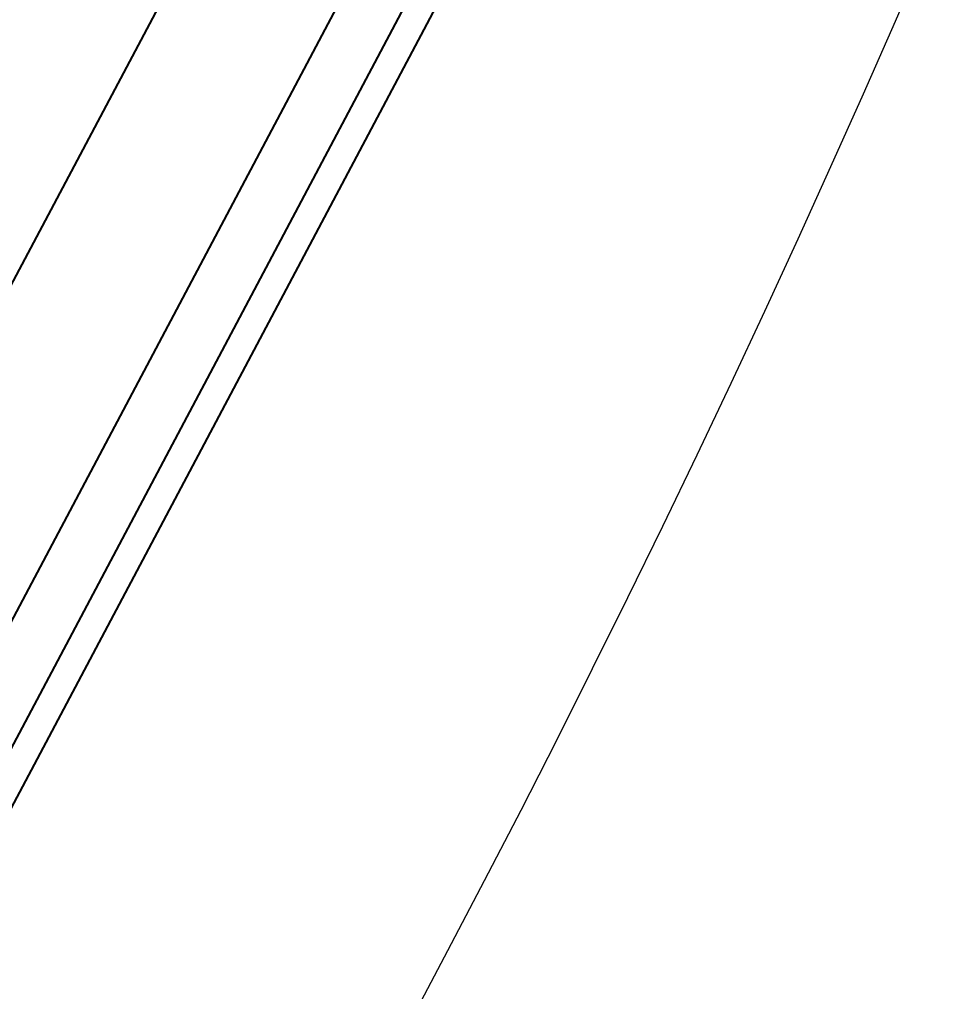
# Model space of a CAD drawing. Header units: millimetres. Extents: x -65527 to 8894748, y -37603 to 223697.
# Drawn here: x -23589 to -22941, y 17460 to 18134 of the extents above; entities that cross this region are included whole.
import ezdxf
from ezdxf import colors
from ezdxf.entities.mleader import LeaderData, LeaderLine
from ezdxf.math import Vec2, Vec3

# ---------------------------------------------------------------- set-up
doc = ezdxf.new("R2010")
doc.units = ezdxf.units.MM
doc.header["$LTSCALE"] = 10
doc.layers.add('_0', color=250, linetype='Continuous', lineweight=9)
doc.layers.add('Архитектура', color=251, linetype='Continuous')
doc.layers.add('Тонкая', color=7, linetype='Continuous')
doc.styles.add('ISOCPEUR', font='isocpeur.ttf', dxfattribs={"width": 0.7})

# ---------------------------------------------------------------- blocks, each defined once
blk = doc.blocks.new('_DOTSMALL')
at = {"color": 0, "linetype": 'ByBlock', "const_width": 0.5}
blk.add_lwpolyline([(-0.0625, 0, 1), (0.0625, 0, 1)], format="xyb", close=True, dxfattribs=at)
blk = doc.blocks.new('A$Cd39b9c29')
at = {"color": 5, "ltscale": 150}
for p, q in [((4689.44, -2681.58), (5926.27, -341.2)), ((4761.68, -2780.82), (6027.15, -383.34)), ((4802.16, -2791.91), (6064.92, -400.43)), ((4821.12, -2795.85), (6077.36, -418.77))]:
    blk.add_line(p, q, dxfattribs=at)
blk = doc.blocks.new('A$Cec9b444d')
at = {"layer": 'Тонкая', "ltscale": 100, "rotation": 359.8999999999999}
blk.add_blockref('A$Cd39b9c29', (-19.13, 2.91), dxfattribs=at)

msp = doc.modelspace()

# ---------------------------------------------------------------- linework, layer by layer
at = {"layer": '_0', "ltscale": 100}
msp.add_arc((-31934.91, 22033.44), 8924.05, 271.108834, 356.403957, dxfattribs=at)
at = {"layer": '_0', "lineweight": 18, "ltscale": 100}
for centre, radius, start, end in [((-31966.18, 22069.95), 9162.05, 273.423199, 355.826841), ((-31967.26, 22060.75), 9805.26, 273.204716, 356.154905)]:
    msp.add_arc(centre, radius, start, end, dxfattribs=at)

# ---------------------------------------------------------------- block references
at = {"layer": '_0', "ltscale": 100}
msp.add_blockref('A$Cec9b444d', (-29053.92, 19141.37), dxfattribs=at)

# ---------------------------------------------------------------- leaders
at = {"layer": 'Архитектура', "lineweight": 25, "transparency": 33554684}
ml = msp.add_multileader_mtext('Standard', dxfattribs=at)
ml.set_content('+8,400', color=256, style='ISOCPEUR')
ml.set_leader_properties(color=256, linetype='Continuous', lineweight=-1)
ml.set_arrow_properties(name='DOTSMALL')
ml.build(insert=Vec2(0, 0))
ml.multileader.update_dxf_attribs({"has_text_frame": 1, "text_left_attachment_type": 4, "text_right_attachment_type": 4, "dogleg_length": 100, "arrow_head_size": 180})
ctx = ml.context
ctx.base_point, ctx.char_height, ctx.arrow_head_size, ctx.landing_gap_size, ctx.plane_origin = Vec3(-38957.84, 116848.68), 250, 180, 50, Vec3(-38730.56, 116641.52)
ctx.left_attachment, ctx.right_attachment = 4, 4
notes = []
notes.append((ctx, [(0, (0, 0, 0), (0, 0), (1, 0), 1, [])]))
ctx.mtext.insert, ctx.mtext.width, ctx.mtext.line_spacing_style, ctx.mtext.flow_direction = Vec3(-38907.84, 117182.02), 852.697, 2, 5
ml = msp.add_multileader_mtext('Standard', dxfattribs=at)
ml.set_content('+8,400', color=256, style='ISOCPEUR')
ml.set_leader_properties(color=256, linetype='Continuous', lineweight=-1)
ml.set_arrow_properties(name='DOTSMALL')
ml.build(insert=Vec2(0, 0))
ml.multileader.update_dxf_attribs({"has_text_frame": 1, "text_left_attachment_type": 4, "text_right_attachment_type": 4, "dogleg_length": 100, "arrow_head_size": 180})
ctx = ml.context
ctx.base_point, ctx.char_height, ctx.arrow_head_size, ctx.landing_gap_size, ctx.plane_origin = Vec3(-48794.03, 106975.31), 250, 180, 50, Vec3(-48566.75, 106768.15)
ctx.left_attachment, ctx.right_attachment = 4, 4
notes.append((ctx, [(0, (0, 0, 0), (0, 0), (1, 0), 1, [])]))
ctx.mtext.insert, ctx.mtext.width, ctx.mtext.line_spacing_style, ctx.mtext.flow_direction = Vec3(-48744.03, 107308.65), 852.697, 2, 5
ml = msp.add_multileader_mtext('Standard', dxfattribs=at)
ml.set_content('+8,400', color=256, style='ISOCPEUR')
ml.set_leader_properties(color=256, linetype='Continuous', lineweight=-1)
ml.set_arrow_properties(name='DOTSMALL')
ml.build(insert=Vec2(0, 0))
ml.multileader.update_dxf_attribs({"has_text_frame": 1, "text_left_attachment_type": 4, "text_right_attachment_type": 4, "dogleg_length": 100, "arrow_head_size": 180})
ctx = ml.context
ctx.base_point, ctx.char_height, ctx.arrow_head_size, ctx.landing_gap_size, ctx.plane_origin = Vec3(-28993.67, 93757.23), 250, 180, 50, Vec3(-19627.02, 92938.46)
ctx.left_attachment, ctx.right_attachment = 4, 4
notes.append((ctx, [(0, (0, 0, 0), (0, 0), (1, 0), 1, [])]))
ctx.mtext.insert, ctx.mtext.width, ctx.mtext.line_spacing_style, ctx.mtext.flow_direction = Vec3(-28943.67, 94090.56), 852.697, 2, 5
ml = msp.add_multileader_mtext('Standard', dxfattribs=at)
ml.set_content('Л.3', color=256, style='ISOCPEUR')
ml.set_leader_properties(color=256, linetype='Continuous', lineweight=-1)
ml.set_arrow_properties(name='DOTSMALL')
ml.build(insert=Vec2(0, 0))
ml.multileader.update_dxf_attribs({"has_text_frame": 1, "text_left_attachment_type": 4, "text_right_attachment_type": 4, "dogleg_length": 100, "arrow_head_size": 180})
ctx = ml.context
ctx.base_point, ctx.char_height, ctx.arrow_head_size, ctx.landing_gap_size, ctx.plane_origin = Vec3(-28058.81, 92779.4), 250, 180, 50, Vec3(-1961.24, 79766.21)
ctx.left_attachment, ctx.right_attachment = 4, 4
notes.append((ctx, [(0, (0, 0, 0), (0, 0), (1, 0), 1, [])]))
ctx.mtext.insert, ctx.mtext.width, ctx.mtext.line_spacing_style, ctx.mtext.flow_direction = Vec3(-28008.81, 93112.73), 852.697, 2, 5
ml = msp.add_multileader_mtext('Standard', dxfattribs=at)
ml.set_content('+8,400', color=256, style='ISOCPEUR')
ml.set_leader_properties(color=256, linetype='Continuous', lineweight=-1)
ml.set_arrow_properties(name='DOTSMALL')
ml.build(insert=Vec2(0, 0))
ml.multileader.update_dxf_attribs({"has_text_frame": 1, "text_left_attachment_type": 4, "text_right_attachment_type": 4, "dogleg_length": 100, "arrow_head_size": 180})
ctx = ml.context
ctx.base_point, ctx.char_height, ctx.arrow_head_size, ctx.landing_gap_size, ctx.plane_origin = Vec3(-33940.18, 92557.4), 250, 180, 50, Vec3(-33712.9, 92350.24)
ctx.left_attachment, ctx.right_attachment = 4, 4
notes.append((ctx, [(0, (0, 0, 0), (0, 0), (1, 0), 1, [])]))
ctx.mtext.insert, ctx.mtext.width, ctx.mtext.line_spacing_style, ctx.mtext.flow_direction = Vec3(-33890.18, 92890.73), 852.697, 2, 5
ml = msp.add_multileader_mtext('Standard', dxfattribs=at)
ml.set_content('+6,300', color=256, style='ISOCPEUR')
ml.set_leader_properties(color=256, linetype='Continuous', lineweight=-1)
ml.set_arrow_properties(name='DOTSMALL')
ml.build(insert=Vec2(0, 0))
ml.multileader.update_dxf_attribs({"has_text_frame": 1, "text_left_attachment_type": 4, "text_right_attachment_type": 4, "dogleg_length": 100, "arrow_head_size": 180})
ctx = ml.context
ctx.base_point, ctx.char_height, ctx.arrow_head_size, ctx.landing_gap_size, ctx.plane_origin = Vec3(-28941.74, 87271.12), 250, 180, 50, Vec3(-14490.35, 91428.94)
ctx.left_attachment, ctx.right_attachment = 4, 4
notes.append((ctx, [(0, (0, 0, 0), (0, 0), (1, 0), 1, [])]))
ctx.mtext.insert, ctx.mtext.width, ctx.mtext.line_spacing_style, ctx.mtext.flow_direction = Vec3(-28891.74, 87604.46), 852.697, 2, 5
for ctx, leaders in notes:
    for number, flags, end, landing, length, lines in leaders:
        leader = LeaderData()
        leader.index, (leader.has_last_leader_line, leader.has_dogleg_vector, leader.attachment_direction) = number, flags
        leader.last_leader_point, leader.dogleg_vector, leader.dogleg_length = Vec3(end), Vec3(landing), length
        for number, points, colour, breaks in lines:
            line = LeaderLine()
            line.index, line.vertices, line.color, line.breaks = number, Vec3.list(points), colors.encode_raw_color(colour), breaks
            leader.lines.append(line)
        ctx.leaders.append(leader)

doc.saveas('drawing.dxf')
